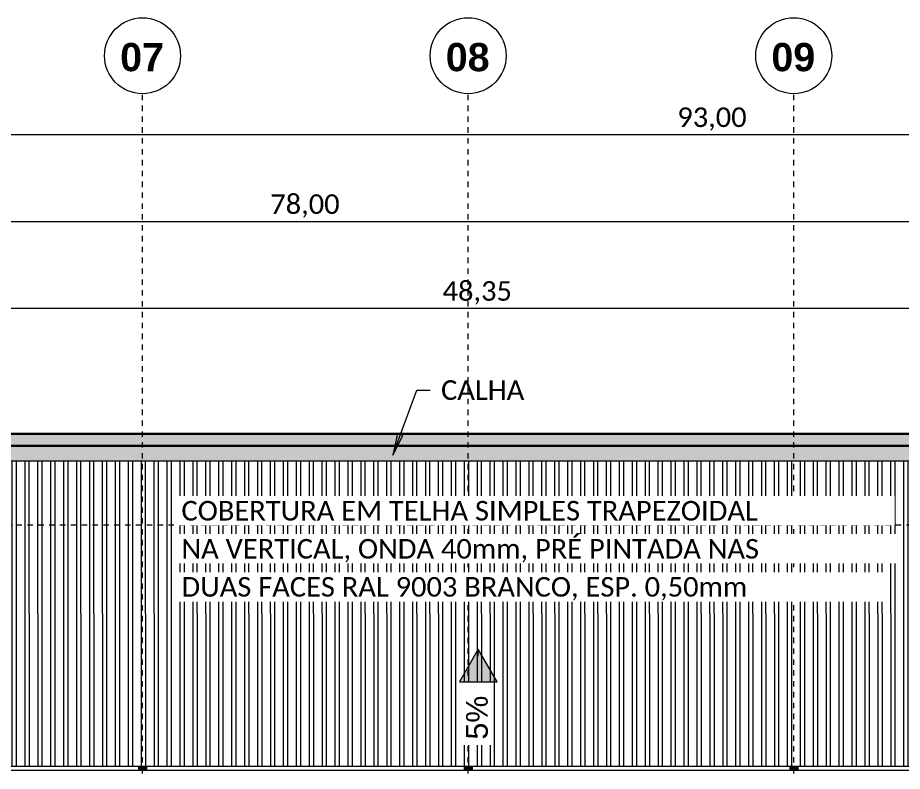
# Model space of a CAD drawing. Header units: metres. Extents: x -8 to 121, y -57 to 15.
# Drawn here: x 33.7 to 50, y 0.47 to 14.35 of the extents above; entities that cross this region are included whole.
import ezdxf

# ---------------------------------------------------------------- set-up
doc = ezdxf.new("R2010")
doc.units = ezdxf.units.M
doc.linetypes.add('Grid Line', pattern=[0.022225, 0.0127, -0.003175, 0.003175, -0.003175])
for name, color, linetype, lineweight in [('A-ANNO-DIMS', 7, 'Continuous', 5), ('A-ANNO-DIMS-200', 7, 'Continuous', 5), ('A-ANNO-KEYN', 7, 'Continuous', 5), ('A-ROOF', 7, 'Continuous', 9), ('A-WALL', 7, 'Continuous', 9), ('G-ANNO-DIMS-1', 7, 'Continuous', 9), ('G-ANNO-TEXT', 7, 'Continuous', 5), ('S-BEAM', 7, 'Continuous', 5), ('S-GRID-IDEN', 7, 'Continuous', 5), ('S-GRID-IDEN-1', 7, 'Continuous', 18)]:
    doc.layers.add(name, color=color, linetype=linetype, lineweight=lineweight)
for name, color, linetype, lineweight, true_color in [('A-ROOF-PATT-1', 7, 'Continuous', 9, 0xe9e9e9), ('A-ROOF-PATT-2', 7, 'Continuous', 5, 0x2e2e2e), ('S-BEAM-1', 7, 'Continuous', 5, 0xe9e9e9), ('S-GRID-1', 9, 'Grid Line', 5, 0x808080)]:
    doc.layers.add(name, color=color, linetype=linetype, lineweight=lineweight, true_color=true_color)
doc.styles.add('Arial', font='arial.ttf', dxfattribs={"height": 0.4})
doc.styles.add('Arial_B', font='arialbd.ttf', dxfattribs={"height": 0.52})
doc.styles.add('Calibri', font='calibri.ttf', dxfattribs={"height": 0.36})
doc.dimstyles.new('_Linear__M_MM_1_8mm', dxfattribs={"dimscale": 0.3048, "dimtxt": 0.423845, "dimasz": 1.049869, "dimexe": 0.918635, "dimexo": 0.0625, "dimgap": 0, "dimtad": 1, "dimrnd": 0.001, "dimzin": 0, "dimdsep": 46, "dimtxsty": 'Calibri', "dimblk1": 'OBLIQUE', "dimblk2": 'OBLIQUE', "dimsah": 1, "dimcen": 0.09, "dimdle": 0.524934, "dimazin": 0, "dimtfac": 1, "dimtdec": 4, "dimtix": 1, "dimtmove": 0, "dimatfit": 3, "dimfxl": 5.249344, "dimfxlon": 1, "dimtvp": 1, "dimtolj": 1, "dimtzin": 0, "dimlwd": 5, "dimlwe": 5, "dimarcsym": 2})

# ---------------------------------------------------------------- blocks, each defined once
blk = doc.blocks.new('Telhados 3 - Telhados 3-4117893-COBERTURA')
at = {"layer": 'A-ROOF-PATT-1'}
for points in [[(42.275, 6.678), (66.355, 6.678), (66.37, 6.693), (17.64, 6.693), (17.655, 6.678), (41.842, 6.678)], [(66.145, 0.488), (66.355, 0.488), (66.355, 6.678), (17.655, 6.678), (17.655, 0.488), (17.865, 0.488), (17.865, 6.468), (66.145, 6.468), (66.145, 0.576)], [(41.842, 6.453), (66.13, 6.453), (66.145, 6.468), (17.865, 6.468), (17.88, 6.453), (41.408, 6.453)]]:
    blk.add_hatch(color=256, dxfattribs=at).paths.add_polyline_path(points)
at = {"layer": 'A-ROOF'}
for p, q in [((66.37, 6.693), (17.84, 6.693)), ((17.84, 6.678), (66.355, 6.678)), ((66.145, 6.468), (17.865, 6.468)), ((66.13, 6.453), (17.88, 6.453))]:
    blk.add_line(p, q, dxfattribs=at)
blk = doc.blocks.new('M_W-Wide Flange - 30X15-4396061-COBERTURA')
at = {"layer": 'S-BEAM-1'}
blk.add_hatch(color=256, dxfattribs=at).paths.add_polyline_path([(24.008, 0.488), (24.075, 0.488), (24.075, 0.563), (23.925, 0.563), (23.925, 0.488)])
at = {"layer": 'S-BEAM'}
for p, q in [((23.925, 0.563), (23.925, 0.488)), ((24.075, 0.563), (24.075, 0.488))]:
    blk.add_line(p, q, dxfattribs=at)
blk = doc.blocks.new('Eixo - CABEÇA DE EIXO - PRETO-498843-COBERTURA')
at = {"layer": 'S-GRID-IDEN-1'}
blk.add_circle((0, 0), 0.0035, dxfattribs=at)
blk = doc.blocks.new('DIMBLOCK1-COBERTURA')
at = {"layer": 'A-ANNO-DIMS-200'}
for p, q in [((0, 10.597), (0, 12.197)), ((78, 10.597), (78, 12.197)), ((-0.16, 10.597), (78.16, 10.597)), ((0, 10.597), (0, 10.317)), ((78, 10.597), (78, 10.317))]:
    blk.add_line(p, q, dxfattribs=at)
at = {"layer": 'A-ANNO-DIMS-200', "lineweight": 9}
for p, q in [((0, 10.597), (-0.16, 10.437)), ((0, 10.597), (0.16, 10.757)), ((78, 10.597), (77.84, 10.437)), ((78, 10.597), (78.16, 10.757))]:
    blk.add_line(p, q, dxfattribs=at)
at = {"layer": 'A-ANNO-DIMS-200', "color": 0, "insert": (38.354, 11.096), "char_height": 0.36, "width": 1.55123, "attachment_point": 1, "line_spacing_factor": 1.158048, "style": 'Calibri'}
blk.add_mtext('78,00', dxfattribs=at)
blk = doc.blocks.new('_Oblique')
at = {"color": 0, "linetype": 'ByBlock', "lineweight": -2}
blk.add_line((-0.5, -0.5), (0.5, 0.5), dxfattribs=at)
blk = doc.blocks.new('DIMBLOCK2-COBERTURA')
at = {"layer": 'A-ANNO-DIMS-200'}
for p, q in [((0, 12.197), (0, 13.797)), ((93, 12.197), (93, 12.477)), ((-0.16, 12.197), (93.16, 12.197)), ((0, 12.197), (0, 11.917)), ((93, 12.197), (93, 11.708))]:
    blk.add_line(p, q, dxfattribs=at)
at = {"layer": 'A-ANNO-DIMS-200', "lineweight": 9}
for p, q in [((0, 12.197), (0.16, 12.357)), ((93, 12.197), (93.16, 12.357)), ((0, 12.197), (-0.16, 12.037)), ((93, 12.197), (92.84, 12.037))]:
    blk.add_line(p, q, dxfattribs=at)
at = {"layer": 'A-ANNO-DIMS-200', "color": 0, "insert": (45.854, 12.696), "char_height": 0.36, "width": 1.55123, "attachment_point": 1, "line_spacing_factor": 1.158048, "style": 'Calibri'}
blk.add_mtext('93,00', dxfattribs=at)
blk = doc.blocks.new('DIMBLOCK8-COBERTURA')
at = {"layer": 'A-ANNO-DIMS-200'}
for p, q in [((18, 8.997), (18, 10.597)), ((66.35, 8.997), (66.35, 9.277)), ((18, 8.997), (66.51, 8.997)), ((18, 8.997), (18, 8.717)), ((66.35, 8.997), (66.35, 5.712))]:
    blk.add_line(p, q, dxfattribs=at)
at = {"layer": 'A-ANNO-DIMS-200', "lineweight": 9}
for p, q in [((18, 8.997), (18.16, 9.157)), ((66.35, 8.997), (66.51, 9.157)), ((18, 8.997), (17.84, 8.837)), ((66.35, 8.997), (66.19, 8.837))]:
    blk.add_line(p, q, dxfattribs=at)
at = {"layer": 'A-ANNO-DIMS-200', "color": 0, "insert": (41.529, 9.496), "char_height": 0.36, "width": 1.55123, "attachment_point": 1, "line_spacing_factor": 1.158048, "style": 'Calibri'}
blk.add_mtext('48,35', dxfattribs=at)

msp = doc.modelspace()

# ---------------------------------------------------------------- hatches: boundary and pattern name
at = {"layer": 'A-ROOF-PATT-1'}
msp.add_hatch(color=256, dxfattribs=at).paths.add_polyline_path([(17.88, 6.183), (66.13, 6.183), (66.13, 6.453), (17.88, 6.453), (17.88, 6.263)])
at = {"layer": 'A-ROOF-PATT-2'}
h = msp.add_hatch(dxfattribs=at)
h.set_pattern_fill('FP_1', color=256, style=0, pattern_type=2)
h.set_pattern_definition([(270, (4651557.622, 7998371.307), (0.23812, 1e-17), []), (270, (4651557.542, 7998371.228), (0.23812, 1e-17), [])])
h.paths.add_polyline_path([(66.1213, 0.563), (66.145, 0.563), (66.145, 1.0151), (66.13, 1.5347), (66.13, 6.183), (17.88, 6.183), (17.88, 1.5347), (17.865, 1.0151), (17.865, 0.563), (65.6877, 0.563)])
at = {"layer": 'G-ANNO-TEXT'}
msp.add_hatch(color=256, dxfattribs=at).paths.add_polyline_path([(40.61, 6.294), (40.7983, 6.6509), (40.6995, 6.6874)])

# ---------------------------------------------------------------- linework, layer by layer
at = {"layer": 'A-ROOF'}
for p, q in [((66.13, 6.183), (17.88, 6.183)), ((17.865, 0.563), (66.145, 0.563))]:
    msp.add_line(p, q, dxfattribs=at)
at = {"layer": 'A-WALL'}
msp.add_line((-0.6266, 0.4883), (78.6266, 0.4883), dxfattribs=at)
at = {"layer": 'G-ANNO-DIMS-1'}
msp.add_line((42.1864, 2.5906), (42.1864, 2.7157), dxfattribs=at)
at = {"layer": 'G-ANNO-TEXT'}
for p, q in [((40.61, 6.294), (41.053, 7.4903)), ((41.053, 7.4903), (41.3011, 7.4903)), ((40.6995, 6.6874), (40.61, 6.294)), ((40.7983, 6.6509), (40.6995, 6.6874)), ((40.61, 6.294), (40.7983, 6.6509))]:
    msp.add_line(p, q, dxfattribs=at)
at = {"layer": 'S-GRID-1'}
for p, q in [((36, -52.97), (36, 12.9494)), ((42, -52.97), (42, 12.9494)), ((48, -52.97), (48, 12.9494)), ((94.379, 5), (-5.3958, 5))]:
    msp.add_line(p, q, dxfattribs=at)

# ---------------------------------------------------------------- block references
at = {"layer": 'A-ROOF'}
msp.add_blockref('Telhados 3 - Telhados 3-4117893-COBERTURA', (0, 0), dxfattribs=at)
at = {"layer": 'S-BEAM'}
for p in [(12, 0), (18, 0), (24, 0)]:
    msp.add_blockref('M_W-Wide Flange - 30X15-4396061-COBERTURA', p, dxfattribs=at)
at = {"layer": 'S-GRID-IDEN-1', "xscale": 199.9999999999999, "yscale": 199.9999999999999, "zscale": 199.9999999999999}
for p in [(36, 13.6494), (42, 13.6494), (48, 13.6494)]:
    msp.add_blockref('Eixo - CABEÇA DE EIXO - PRETO-498843-COBERTURA', p, dxfattribs=at)

# ---------------------------------------------------------------- texts
at = {"layer": 'G-ANNO-TEXT', "insert": (41.5011, 7.6703), "char_height": 0.36, "width": 1.891982, "attachment_point": 1, "style": 'Calibri'}
msp.add_mtext('CALHA', dxfattribs=at)
at = {"layer": 'S-GRID-IDEN', "char_height": 0.52, "width": 0.994092, "attachment_point": 1, "style": 'Arial_B'}
for s, insert in [('07', (35.5879, 13.8836)), ('08', (41.5879, 13.8836)), ('09', (47.5879, 13.8836))]:
    msp.add_mtext(s, dxfattribs=dict(at, insert=insert))

# ---------------------------------------------------------------- dimensions: what is measured, and where the dimension line sits
at = {"layer": 'A-ANNO-DIMS'}
for base, p1, p2, override, picture, middle in [((93, 12.1966), (0, 13.7966), (93, 11.7085), {"dimpost": '<>', "dimfxl": 93.02344}, 'DIMBLOCK2-COBERTURA', (46.5, 12.381)), ((78, 10.5966), (0, 12.1966), (78, 12.1966), {"dimpost": '<>', "dimfxl": 78}, 'DIMBLOCK1-COBERTURA', (39, 10.781)), ((66.35, 8.9966), (18, 10.5966), (66.35, 5.7118), {"dimpost": '<>', "dimfxl": 48.596133}, 'DIMBLOCK8-COBERTURA', (42.175, 9.181))]:
    dim = msp.add_linear_dim(base=base, p1=p1, p2=p2, dimstyle='_Linear__M_MM_1_8mm', override=override, dxfattribs=at)
    dim.commit()
    dim.dimension.update_dxf_attribs({"geometry": picture, "text_midpoint": middle})

# ---------------------------------------------------------------- next in the draw order: texts
at = {"layer": 'A-ANNO-KEYN', "char_height": 0.36, "attachment_point": 1, "style": 'Calibri', "bg_fill": 3, "box_fill_scale": 1.25, "bg_fill_color": 256, "bg_fill_true_color": 13158600, "bg_fill_transparency": 0}
for s, insert, width in [('COBERTURA EM TELHA SIMPLES TRAPEZOIDAL', (36.7172, 5.4479), 13.051472), ('NA VERTICAL, ONDA 40mm, PRÉ PINTADA NAS', (36.7172, 4.7468), 13.099574), ('DUAS FACES RAL 9003 BRANCO, ESP. 0,50mm', (36.7172, 4.0456), 12.859067)]:
    msp.add_mtext(s, dxfattribs=dict(at, insert=insert, width=width))
at = {"layer": 'G-ANNO-DIMS-1', "insert": (41.9614, 1.0529), "char_height": 0.4, "width": 0.964717, "attachment_point": 1, "rotation": 90, "line_spacing_factor": 0.941778, "style": 'Arial', "bg_fill": 3, "box_fill_scale": 1.25, "bg_fill_color": 256, "bg_fill_true_color": 13158600, "bg_fill_transparency": 0}
msp.add_mtext('5%', dxfattribs=at)

# ---------------------------------------------------------------- next in the draw order: hatches: boundary and pattern name
at = {"layer": 'G-ANNO-DIMS-1'}
msp.add_hatch(color=256, dxfattribs=at).paths.add_polyline_path([(42.1864, 2.7157), (41.84, 2.1157), (42.5329, 2.1157)])

# ---------------------------------------------------------------- next in the draw order: linework, layer by layer
for p, q in [((42.1864, 2.7157), (41.84, 2.1157)), ((42.5329, 2.1157), (42.1864, 2.7157)), ((41.84, 2.1157), (42.5329, 2.1157))]:
    msp.add_line(p, q, dxfattribs=at)

doc.saveas('drawing.dxf')
